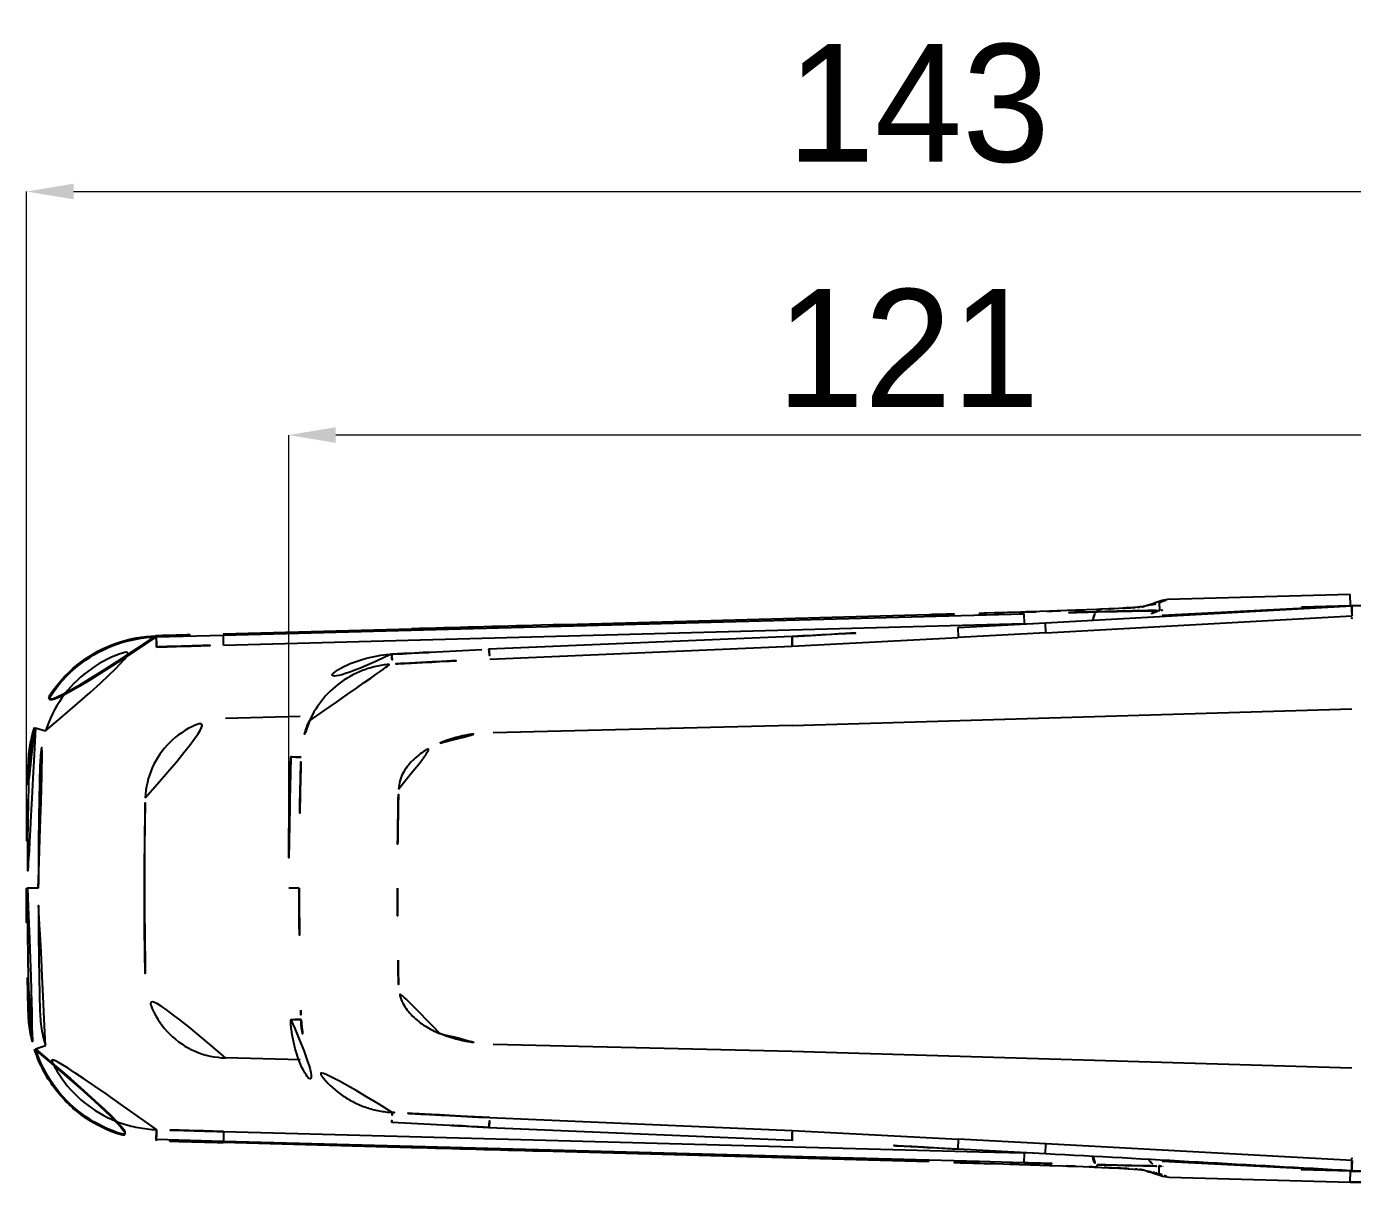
# Model space of a CAD drawing. Extents: x 16296660632 to 16296672714, y -37409619871 to -37409617455.
# Drawn here: x 16296671946.4 to 16296672059.1, y -37409617654.5 to -37409617556.3 of the extents above; entities that cross this region are included whole.
import ezdxf

# ---------------------------------------------------------------- set-up
doc = ezdxf.new("R2010")
doc.units = 0
doc.header["$LTSCALE"] = 10
doc.header["$MEASUREMENT"] = 0
doc.header["$PDMODE"] = 3
doc.header["$PDSIZE"] = -10
doc.layers.get('0').update_dxf_attribs({"linetype": 'CONTINUOUS'})
doc.layers.get('DEFPOINTS').update_dxf_attribs({"linetype": 'CONTINUOUS'})
doc.styles.add('Daelim Dimension', font='')
doc.styles.get('Daelim Dimension').set_extended_font_data('나눔고딕')
doc.dimstyles.new('DEFAULT', dxfattribs={"dimscale": 2, "dimtxt": 2, "dimasz": 2, "dimexe": 0, "dimexo": 2, "dimgap": 1, "dimtad": 1, "dimdec": 1, "dimzin": 9, "dimdsep": 46, "dimtxsty": 'Daelim Dimension', "dimcen": 0.5, "dimclrd": 252, "dimclre": 252, "dimclrt": 3, "dimadec": 1, "dimazin": 0, "dimtfac": 1, "dimtdec": 1, "dimtix": 1, "dimtmove": 0, "dimatfit": 3, "dimfxl": 1, "dimtolj": 1, "dimtzin": 1, "dimlwd": 9, "dimlwe": 9, "dimarcsym": 0})

# ---------------------------------------------------------------- blocks, each defined once
blk = doc.blocks.new('*D0')
at = {"color": 5, "lineweight": 9, "transparency": 16777216}
for p, q in [((16296671946.45, -37409617625.52), (16296671946.45, -37409617570.33)), ((16296671950.45, -37409617570.33), (16296672085.56, -37409617570.33)), ((16296672089.56, -37409617625.52), (16296672089.56, -37409617570.33))]:
    blk.add_line(p, q, dxfattribs=at)
at = {"color": 5, "transparency": 16777216}
for points in [[(16296671950.45, -37409617569.66), (16296671950.45, -37409617570.99), (16296671946.45, -37409617570.33)], [(16296672085.56, -37409617569.66), (16296672085.56, -37409617570.99), (16296672089.56, -37409617570.33)]]:
    blk.add_solid(points, dxfattribs=at)
at = {"layer": 'DEFPOINTS', "color": 0, "transparency": 16777216}
for p in [(16296672089.56, -37409617570.33), (16296671946.45, -37409617629.52), (16296672089.56, -37409617629.52)]:
    blk.add_point(p, dxfattribs=at)
at = {"color": 7, "transparency": 16777216, "insert": (16296672022.22, -37409617562.87), "char_height": 10, "attachment_point": 5, "style": 'Daelim Dimension'}
blk.add_mtext('\\A1;143', dxfattribs=at)
blk = doc.blocks.new('*D2')
at = {"color": 5, "lineweight": 9, "transparency": 16777216}
for p, q in [((16296671968.71983, -37409617625.516159), (16296671968.71983, -37409617591.015747)), ((16296672085.55945, -37409617591.015747), (16296671972.71983, -37409617591.015747)), ((16296672089.55945, -37409617616.644112), (16296672089.55945, -37409617591.015747))]:
    blk.add_line(p, q, dxfattribs=at)
at = {"color": 5, "transparency": 16777216}
for points in [[(16296671972.71983, -37409617590.349083), (16296671972.71983, -37409617591.682411), (16296671968.71983, -37409617591.015747)], [(16296672085.55945, -37409617590.349083), (16296672085.55945, -37409617591.682411), (16296672089.55945, -37409617591.015747)]]:
    blk.add_solid(points, dxfattribs=at)
at = {"layer": 'DEFPOINTS', "color": 0, "transparency": 16777216}
for p in [(16296671968.71983, -37409617591.015747), (16296672089.55945, -37409617620.644112), (16296671968.71983, -37409617629.516159)]:
    blk.add_point(p, dxfattribs=at)
at = {"color": 7, "transparency": 16777216, "insert": (16296672021.319139, -37409617583.62233), "char_height": 10, "attachment_point": 5, "style": 'Daelim Dimension'}
blk.add_mtext('\\A1;121', dxfattribs=at)

msp = doc.modelspace()

# ---------------------------------------------------------------- linework, layer by layer
at = {"color": 7, "linetype": 'Continuous'}
for p, q in [((16296672058.892, -37409617604.565849), (16296672043.373289, -37409617604.974632)), ((16296672058.91691, -37409617605.499474), (16296672058.892321, -37409617604.565842)), ((16296672030.88093, -37409617606.058746), (16296672028.679939, -37409617606.125603)), ((16296672030.761709, -37409617606.062553), (16296672031.170931, -37409617606.049713)), ((16296672033.33551, -37409617605.979134), (16296672030.88093, -37409617606.058746)), ((16296672031.170931, -37409617606.049713), (16296672031.24819, -37409617606.047272)), ((16296672032.99637, -37409617606.963257), (16296672059.03858, -37409617605.521202)), ((16296672033.153971, -37409617605.985359), (16296672033.5627, -37409617605.971573)), ((16296672035.46319, -37409617605.90461), (16296672035.644421, -37409617605.897942)), ((16296672037.79355, -37409617605.811699), (16296672037.354759, -37409617605.831459)), ((16296672037.358471, -37409617605.831268), (16296672037.383579, -37409617605.830452)), ((16296672037.36059, -37409617605.831429), (16296672037.384291, -37409617605.830467)), ((16296672037.384291, -37409617605.830467), (16296672037.389879, -37409617606.033257)), ((16296672040.108829, -37409617605.691467), (16296672038.80501, -37409617605.763344)), ((16296672038.805429, -37409617605.763329), (16296672038.8435, -37409617605.761864)), ((16296672038.843439, -37409617605.761864), (16296672038.806789, -37409617605.763687)), ((16296672041.393641, -37409617605.569962), (16296672041.01755, -37409617605.617653)), ((16296672041.018379, -37409617605.61747), (16296672041.62043, -37409617605.481857)), ((16296672041.997919, -37409617605.434242), (16296672041.393641, -37409617605.570213)), ((16296672042.03244, -37409617605.374702), (16296672041.616449, -37409617605.483101)), ((16296672041.997919, -37409617605.433998), (16296672041.61902, -37409617605.48217)), ((16296672042.400681, -37409617605.251244), (16296672042.03244, -37409617605.374702)), ((16296672042.929279, -37409617605.0662), (16296672042.400681, -37409617605.251244)), ((16296672042.63578, -37409617605.928558), (16296672042.684191, -37409617605.927048)), ((16296672042.636419, -37409617605.949074), (16296672042.63578, -37409617605.928558)), ((16296672042.664129, -37409617605.254593), (16296672042.684191, -37409617605.927048)), ((16296672042.682581, -37409617605.928658), (16296672042.68243, -37409617605.927101)), ((16296672042.682581, -37409617605.927101), (16296672042.723459, -37409617605.926033)), ((16296672059.037371, -37409617605.519447), (16296672042.912371, -37409617606.338631)), ((16296672043.373289, -37409617604.974632), (16296672042.929449, -37409617605.066704)), ((16296672042.940029, -37409617605.920319), (16296672042.94146, -37409617605.898666)), ((16296672054.740589, -37409617605.609482), (16296672058.91691, -37409617605.499474)), ((16296671963.170191, -37409617608.014252), (16296672031.158661, -37409617606.194511)), ((16296671963.19293, -37409617608.861382), (16296672031.182171, -37409617607.033813)), ((16296672025.54977, -37409617607.36747), (16296672032.99637, -37409617606.963272)), ((16296672027.37598, -37409617606.160553), (16296672027.37952, -37409617606.160507)), ((16296672027.38006, -37409617606.160522), (16296672027.38368, -37409617606.295593)), ((16296672028.684151, -37409617606.125557), (16296672027.3801, -37409617606.163849)), ((16296672027.383829, -37409617606.298912), (16296672031.15892, -37409617606.194923)), ((16296672028.684139, -37409617606.125557), (16296672028.680161, -37409617606.125603)), ((16296672031.158661, -37409617606.19455), (16296672031.181959, -37409617607.037727)), ((16296672031.18218, -37409617607.038063), (16296672031.9853, -37409617607.018303)), ((16296672031.18342, -37409617607.03392), (16296672031.18342, -37409617607.061783)), ((16296672033.04319, -37409617607.813362), (16296672032.99637, -37409617606.963257)), ((16296672033.04319, -37409617607.813362), (16296672059.04705, -37409617606.384079)), ((16296671957.46896, -37409617608.06881), (16296671957.471581, -37409617608.166763)), ((16296671957.471581, -37409617608.166763), (16296671963.170191, -37409617608.014252)), ((16296671963.16744, -37409617607.913383), (16296671979.151171, -37409617607.477791)), ((16296671963.192751, -37409617608.857468), (16296671963.170191, -37409617608.014259)), ((16296672011.50104, -37409617608.120117), (16296671985.730761, -37409617609.209251)), ((16296672011.50104, -37409617608.954048), (16296672025.596001, -37409617608.213943)), ((16296672025.54986, -37409617607.369034), (16296672025.596001, -37409617608.213943)), ((16296672033.04319, -37409617607.813377), (16296672025.59601, -37409617608.214233)), ((16296671977.483299, -37409617609.634132), (16296671985.134951, -37409617609.240028)), ((16296671985.810369, -37409617610.040192), (16296672011.500971, -37409617608.95179)), ((16296671969.693689, -37409617614.932747), (16296671963.34318, -37409617615.103447)), ((16296672011.501051, -37409617615.673264), (16296672059.04249, -37409617614.272926)), ((16296671947.213381, -37409617615.877991), (16296671948.06645, -37409617616.150978)), ((16296671986.09428, -37409617616.275673), (16296672011.50104, -37409617615.672394)), ((16296671946.44931, -37409617629.516167), (16296671946.5452, -37409617629.516167)), ((16296671947.452579, -37409617629.516167), (16296671946.5452, -37409617629.516167)), ((16296671969.610451, -37409617629.516167), (16296671968.71983, -37409617629.516159)), ((16296671947.213301, -37409617643.154182), (16296671948.0665, -37409617642.8815)), ((16296671986.094761, -37409617642.756683), (16296672011.50107, -37409617643.359077)), ((16296671969.69372, -37409617644.099586), (16296671963.34318, -37409617643.928886)), ((16296672011.50104, -37409617643.358467), (16296672059.04249, -37409617644.758408)), ((16296671985.139391, -37409617649.792526), (16296671977.483299, -37409617649.398201)), ((16296671985.730761, -37409617649.823082), (16296672011.50104, -37409617650.912209)), ((16296671985.810369, -37409617648.992073), (16296672011.500971, -37409617650.080544)), ((16296671957.471581, -37409617650.865562), (16296671957.46896, -37409617650.963516)), ((16296671963.170191, -37409617651.018066), (16296671957.471581, -37409617650.865562)), ((16296671979.151171, -37409617651.554543), (16296671963.167431, -37409617651.118942)), ((16296672027.383801, -37409617652.736748), (16296671963.170191, -37409617651.018066)), ((16296671963.192789, -37409617650.174171), (16296671963.170219, -37409617651.018066)), ((16296671963.192789, -37409617650.174171), (16296672027.40661, -37409617651.89286)), ((16296672011.50104, -37409617650.078293), (16296672025.596001, -37409617650.818382)), ((16296672025.596001, -37409617650.818382), (16296672025.54986, -37409617651.6633)), ((16296672033.04319, -37409617651.218964), (16296672025.596041, -37409617650.817703)), ((16296672032.996361, -37409617652.069054), (16296672025.54977, -37409617651.664864)), ((16296672027.40663, -37409617651.89193), (16296672031.181999, -37409617651.994293)), ((16296672031.181999, -37409617651.994293), (16296672031.158661, -37409617652.837387)), ((16296672031.98414, -37409617652.01403), (16296672031.182199, -37409617651.994179)), ((16296672031.18342, -37409617651.970543), (16296672031.18342, -37409617651.993736)), ((16296672032.99637, -37409617652.069077), (16296672033.04319, -37409617651.218971)), ((16296672059.04705, -37409617652.648247), (16296672033.04319, -37409617651.218971)), ((16296672027.377489, -37409617652.868492), (16296672027.78694, -37409617652.880463)), ((16296672027.38023, -37409617652.868477), (16296672027.383949, -37409617652.733421)), ((16296672027.38023, -37409617652.868477), (16296672027.81378, -37409617652.881157)), ((16296672031.15867, -37409617652.837387), (16296672027.383949, -37409617652.733421)), ((16296672027.78694, -37409617652.880463), (16296672028.68017, -37409617652.906731)), ((16296672027.81378, -37409617652.881157), (16296672028.684151, -37409617652.906761)), ((16296672028.679951, -37409617652.906731), (16296672030.904579, -37409617652.974312)), ((16296672028.68416, -37409617652.906761), (16296672028.68017, -37409617652.906731)), ((16296672030.791389, -37409617652.970703), (16296672031.17045, -37409617652.982597)), ((16296672031.17045, -37409617652.982597), (16296672031.28039, -37409617652.986076)), ((16296672033.18749, -37409617653.048088), (16296672033.58054, -37409617653.061363)), ((16296672035.474899, -37409617653.128151), (16296672035.66617, -37409617653.135201)), ((16296672037.35568, -37409617653.200912), (16296672037.80662, -37409617653.22123)), ((16296672037.358061, -37409617653.200798), (16296672037.384729, -37409617653.201881)), ((16296672037.384501, -37409617653.20192), (16296672037.35932, -37409617653.201103)), ((16296672037.384359, -37409617653.201874), (16296672037.39068, -37409617652.999092)), ((16296672038.805309, -37409617653.268997), (16296672038.84339, -37409617653.27047)), ((16296672038.80674, -37409617653.268639), (16296672038.843439, -37409617653.270477)), ((16296672042.68243, -37409617653.105217), (16296672042.63574, -37409617653.103767)), ((16296672042.636379, -37409617653.083397), (16296672042.63575, -37409617653.103767)), ((16296672042.65045, -37409617653.770561), (16296672042.6728, -37409617653.104973)), ((16296672042.723949, -37409617653.106323), (16296672042.6728, -37409617653.104973)), ((16296672042.682369, -37409617653.103661), (16296672042.68243, -37409617653.105217)), ((16296672042.912371, -37409617652.693703), (16296672059.037371, -37409617653.512878)), ((16296672042.93951, -37409617653.111992), (16296672042.940889, -37409617653.133583)), ((16296672041.393641, -37409617653.462357), (16296672041.01762, -37409617653.414688)), ((16296672041.62108, -37409617653.550621), (16296672041.01845, -37409617653.414879)), ((16296672041.393641, -37409617653.46212), (16296672041.99831, -37409617653.598228)), ((16296672041.998301, -37409617653.598473), (16296672041.619631, -37409617653.550301)), ((16296672041.96389, -37409617653.637688), (16296672042.104309, -37409617653.679779)), ((16296672042.110371, -37409617653.681679), (16296672042.104309, -37409617653.679779)), ((16296672042.11034, -37409617653.681793), (16296672042.35759, -37409617653.764267)), ((16296672042.645639, -37409617653.770317), (16296672042.110371, -37409617653.681679)), ((16296672042.35759, -37409617653.764267), (16296672042.633539, -37409617653.862061)), ((16296672042.633539, -37409617653.862061), (16296672042.93536, -37409617653.964287)), ((16296672042.93535, -37409617653.96431), (16296672043.49959, -37409617654.06102)), ((16296672043.49959, -37409617654.06102), (16296672058.892, -37409617654.466476)), ((16296672058.91691, -37409617653.53286), (16296672054.74048, -37409617653.422836)), ((16296672058.892321, -37409617654.466476), (16296672058.91691, -37409617653.53286))]:
    msp.add_line(p, q, dxfattribs=at)
for points in [[(16296672037.358471, -37409617605.831268), (16296672035.58667, -37409617605.899902), (16296672033.33551, -37409617605.979134)], [(16296672038.805429, -37409617605.763329), (16296672038.378, -37409617605.784286), (16296672037.79355, -37409617605.811699)], [(16296672041.018379, -37409617605.61747), (16296672040.89229, -37409617605.631981), (16296672040.108829, -37409617605.691467)], [(16296672028.68017, -37409617606.125603), (16296672027.762329, -37409617606.152588), (16296672027.37608, -37409617606.163872)], [(16296672030.904579, -37409617652.974312), (16296672033.356171, -37409617653.053886), (16296672035.60391, -37409617653.133057), (16296672037.35932, -37409617653.201103)], [(16296672037.80662, -37409617653.22123), (16296672038.389721, -37409617653.248596), (16296672038.80533, -37409617653.268997)], [(16296672038.80497, -37409617653.268982), (16296672040.11673, -37409617653.341347), (16296672040.894991, -37409617653.400627), (16296672041.01845, -37409617653.414879)], [(16296672041.61776, -37409617653.549522), (16296672041.79175, -37409617653.591377), (16296672041.96389, -37409617653.637688)]]:
    msp.add_lwpolyline(points, dxfattribs=at)
for centre, radius, start, end in [((16296672061.677111, -37409617704.926918), 100.399701, 89.00809877, 91.58961697), ((16296671999.81546, -37409616620.087936), 986.460134, 271.677076375, 271.797781973), ((16296672074.56785, -37409619159.052147), 1553.46383, 91.371413897, 91.601421038), ((16296672008.17967, -37409616858.475037), 747.927376, 271.944737083, 272.090388734), ((16296672017.803591, -37409617123.403717), 482.823947, 272.11751275, 272.32136828), ((16296672024.64674, -37409617318.759331), 287.353586, 272.54057323, 272.74317349), ((16296672028.745859, -37409617404.340157), 201.674639, 272.74361012, 272.85958925), ((16296672042.970051, -37409617607.097473), 1.199143, 91.36660681, 100.38355132), ((16296672061.677111, -37409617704.926918), 99.465749, 89.00722464, 91.58961697), ((16296671197.86957, -37409602290.026482), 15339.686744, 273.040369178, 273.0929019367), ((16296671192.86957, -37409602290.026482), 15339.686744, 272.931811585, 272.962885546), ((16296671977.88415, -37409617618.625137), 9, 92.93181158, 178.27109435), ((16296672039.103689, -37409617607.338219), 61.666173, 182.34980276, 182.91824469), ((16296671982.351589, -37409617685.958214), 75.635228, 93.29910457, 93.66435409), ((16296671977.962509, -37409617618.649971), 8.201004, 155.73376687, 178.0917796), ((16296672338.71983, -37409617629.516167), 370, 178.27109435, 181.72890565), ((16296672375.804831, -37409617629.496094), 406.194386, 178.54179342, 180.00284136), ((16296672301.310221, -37409617629.523399), 354.860914, 178.77746577, 179.99890717), ((16296672346.86174, -37409617629.65007), 368.907308, 179.03061153, 179.97923623), ((16296672301.267879, -37409617629.509743), 354.818568, 180.00109283, 181.22253423), ((16296672375.804831, -37409617629.536247), 406.194386, 179.99715864, 181.45820658), ((16296672347.929951, -37409617629.377571), 369.975525, 180.02141947, 180.96742166), ((16296671977.88415, -37409617640.407188), 9, 181.72890565, 267.06818842), ((16296671977.962509, -37409617640.382362), 8.201004, 181.9082204, 204.26623313), ((16296672039.101839, -37409617651.694023), 61.664311, 177.08175531, 177.65019724), ((16296671981.665371, -37409617584.352409), 64.336146, 266.30367482, 266.73285381), ((16296671192.86957, -37409632969.005852), 15339.686744, 87.037114454, 87.068188415), ((16296671197.86957, -37409632969.005852), 15339.686744, 86.9070980633, 86.959630822), ((16296671197.86957, -37409632969.005852), 15339.686744, 86.7818948967, 86.8790797879), ((16296671999.510941, -37409618649.109756), 996.630069, 88.201344194, 88.322486681), ((16296672081.525709, -37409615831.805931), 1821.727868, 268.415632658, 268.61153237), ((16296672008.275311, -37409618397.795738), 745.164164, 87.908292768, 88.053952277), ((16296672017.95141, -37409618131.830147), 479.022619, 87.67819495, 87.88073992), ((16296672023.483339, -37409617965.48629), 312.593662, 87.26469634, 87.45111975), ((16296672042.67909, -37409617652.103973), 1.005363, 206.74451288, 215.00913796), ((16296672042.66872, -37409617652.112061), 0.992235, 214.97021115, 268.09506355), ((16296672042.96982, -37409617651.932564), 1.201357, 259.77061328, 268.62027774), ((16296672039.211411, -37409617665.624474), 12.344933, 75.82296167, 76.95281274), ((16296672039.92547, -37409617662.78923), 9.421153, 74.45030203, 75.80986795), ((16296672040.618589, -37409617660.279297), 6.817284, 72.70209325, 74.40718906), ((16296672061.677111, -37409617554.105423), 100.399701, 268.41038303, 270.99190123), ((16296672061.677111, -37409617554.105423), 99.465749, 268.41038303, 270.99277536)]:
    msp.add_arc(centre, radius, start, end, dxfattribs=at)
for points, knots in [([(16296672031.24819, -37409617606.047272), (16296672031.41251, -37409617606.042084), (16296672032.047791, -37409617606.021889), (16296672032.683041, -37409617606.001137), (16296672033.153971, -37409617605.985359)], [0, 0, 0, 0, 0.2586641038, 1, 1, 1, 1]), ([(16296672037.032881, -37409617606.73497), (16296672037.042431, -37409617606.641083), (16296672037.064171, -37409617606.506439), (16296672037.11545, -37409617606.339012), (16296672037.18232, -37409617606.177238), (16296672037.289249, -37409617606.038239), (16296672037.390039, -37409617606.033257)], [0, 0, 0, 0, 0.3438743905, 0.4962272803, 0.6323133067, 1, 1, 1, 1]), ([(16296672037.39024, -37409617606.033249), (16296672038.03673, -37409617606.015343), (16296672038.969669, -37409617605.990936), (16296672040.15513, -37409617605.962433), (16296672040.90634, -37409617605.945961), (16296672041.53681, -37409617605.934227), (16296672042.032949, -37409617605.926514), (16296672042.383659, -37409617605.925438), (16296672042.56889, -37409617605.924713), (16296672042.63578, -37409617605.928558)], [0, 0, 0, 0, 0.3697892115, 0.5336148624, 0.6780108868, 0.7994143186, 0.8941749729, 0.9616935316, 1, 1, 1, 1]), ([(16296672040.626789, -37409617605.657791), (16296672040.383369, -37409617605.675926), (16296672039.789009, -37409617605.71283), (16296672039.19437, -37409617605.744247), (16296672038.843439, -37409617605.761864)], [0, 0, 0, 0, 0.4099254396, 1, 1, 1, 1]), ([(16296672040.983971, -37409617605.627647), (16296672040.958759, -37409617605.630112), (16296672040.8398, -37409617605.641289), (16296672040.72069, -37409617605.650787), (16296672040.626789, -37409617605.657791)], [0, 0, 0, 0, 0.2119831138, 1, 1, 1, 1]), ([(16296672041.393641, -37409617605.570213), (16296672041.371811, -37409617605.575081), (16296672041.23645, -37409617605.60186), (16296672041.098989, -37409617605.616386), (16296672040.983971, -37409617605.627647)], [0, 0, 0, 0, 0.1621892809, 1, 1, 1, 1]), ([(16296672042.635759, -37409617605.928558), (16296672042.46175, -37409617605.934158), (16296672042.10972, -37409617606.041603), (16296672041.863649, -37409617606.314957), (16296672041.78406, -37409617606.470512)], [0, 0, 0, 0, 0.4991072304, 1, 1, 1, 1]), ([(16296672041.997919, -37409617605.434242), (16296672042.06761, -37409617605.419647), (16296672042.292431, -37409617605.370728), (16296672042.514391, -37409617605.307793), (16296672042.664129, -37409617605.254593)], [0, 0, 0, 0, 0.3094166881, 1, 1, 1, 1]), ([(16296672042.66494, -37409617605.254578), (16296672042.66346, -37409617605.252533), (16296672042.663521, -37409617605.244858), (16296672042.674351, -37409617605.237846), (16296672042.68891, -37409617605.230164), (16296672042.718081, -37409617605.219177), (16296672042.75976, -37409617605.206192), (16296672042.82444, -37409617605.186768), (16296672042.896441, -37409617605.159439), (16296672042.94965, -37409617605.13546), (16296672042.974779, -37409617605.124802)], [0, 0, 0, 0, 0.0222141295, 0.0551151443, 0.105115049, 0.1696657438, 0.325945024, 0.4887565771, 0.7608071267, 1, 1, 1, 1]), ([(16296672042.974779, -37409617605.124802), (16296672043.03813, -37409617605.097954), (16296672043.17123, -37409617605.048447), (16296672043.30415, -37409617604.99865), (16296672043.37324, -37409617604.974632)], [0, 0, 0, 0, 0.4846887094, 1, 1, 1, 1]), ([(16296672059.04705, -37409617606.384079), (16296672059.04385, -37409617606.326187), (16296672059.038111, -37409617606.213493), (16296672059.03182, -37409617606.051071), (16296672059.02891, -37409617605.903526), (16296672059.028139, -37409617605.775848), (16296672059.027969, -37409617605.683678), (16296672059.028589, -37409617605.622879), (16296672059.02947, -37409617605.587624), (16296672059.030769, -37409617605.560333), (16296672059.032669, -37409617605.539513), (16296672059.03451, -37409617605.528641), (16296672059.03686, -37409617605.521301), (16296672059.03858, -37409617605.521202)], [0, 0, 0, 0, 0.2011848694, 0.3915309423, 0.5639767621, 0.7132209403, 0.8345972305, 0.8836635073, 0.924411655, 0.9564761422, 0.9797031973, 0.9940541752, 1, 1, 1, 1]), ([(16296672063.50099, -37409617605.485451), (16296672062.309299, -37409617605.474274), (16296672060.227909, -37409617605.464279), (16296672059.038231, -37409617605.514381), (16296672059.0382, -37409617605.514381)], [0, 0, 0, 0, 0.9999716585, 1, 1, 1, 1]), ([(16296672023.11883, -37409617606.279701), (16296672012.12668, -37409617606.579689), (16296671997.470779, -37409617606.978348), (16296671982.814899, -37409617607.377853), (16296671979.151171, -37409617607.477791)], [0, 0, 0, 0, 0.7500169151, 1, 1, 1, 1]), ([(16296672023.11883, -37409617606.279701), (16296672023.47603, -37409617606.269913), (16296672024.896469, -37409617606.230789), (16296672026.31687, -37409617606.190727), (16296672027.38006, -37409617606.160522)], [0, 0, 0, 0, 0.2514788554, 1, 1, 1, 1]), ([(16296671957.468981, -37409617608.06974), (16296671956.326059, -37409617608.101151), (16296671954.032021, -37409617608.520882), (16296671950.95352, -37409617610.164551), (16296671948.51531, -37409617612.66642), (16296671947.473181, -37409617614.75853), (16296671947.124901, -37409617615.851044)], [0, 0, 0, 0, 0.2494559193, 0.4994687093, 0.7498158385, 1, 1, 1, 1]), ([(16296671957.471609, -37409617608.167648), (16296671956.335899, -37409617608.197998), (16296671954.058649, -37409617608.614098), (16296671951.00593, -37409617610.244637), (16296671948.590679, -37409617612.723618), (16296671947.558359, -37409617614.79567), (16296671947.213329, -37409617615.878151)], [0, 0, 0, 0, 0.2500092019, 0.4999953016, 0.7499846961, 1, 1, 1, 1]), ([(16296671957.46896, -37409617608.06881), (16296671957.94335, -37409617608.055717), (16296671959.84284, -37409617608.003807), (16296671961.74234, -37409617607.952187), (16296671963.16744, -37409617607.913383)], [0, 0, 0, 0, 0.2497486247, 1, 1, 1, 1]), ([(16296671957.48839, -37409617609.020233), (16296671957.48691, -37409617608.963081), (16296671957.4841, -37409617608.851913), (16296671957.48023, -37409617608.691757), (16296671957.47691, -37409617608.546356), (16296671957.47427, -37409617608.42041), (16296671957.472521, -37409617608.329391), (16296671957.471621, -37409617608.269127), (16296671957.47106, -37409617608.234169), (16296671957.471081, -37409617608.206673), (16296671957.4704, -37409617608.186302), (16296671957.47167, -37409617608.174316), (16296671957.47061, -37409617608.168053), (16296671957.47147, -37409617608.166733)], [0, 0, 0, 0, 0.2008900981, 0.3908236193, 0.5629088082, 0.7119751814, 0.8335059868, 0.882781888, 0.9238119557, 0.9562197444, 0.979818109, 0.9944569612, 1, 1, 1, 1]), ([(16296672011.50104, -37409617608.954048), (16296672011.5012, -37409617608.896828), (16296672011.50123, -37409617608.785599), (16296672011.500999, -37409617608.625504), (16296672011.500931, -37409617608.480362), (16296672011.500971, -37409617608.37104), (16296672011.50104, -37409617608.294518), (16296672011.50107, -37409617608.246429), (16296672011.50111, -37409617608.205032), (16296672011.50103, -37409617608.170921), (16296672011.50108, -37409617608.143707), (16296672011.50066, -37409617608.12677), (16296672011.500919, -37409617608.115479), (16296672011.50013, -37409617608.112068), (16296672011.501341, -37409617608.105957), (16296672011.50036, -37409617608.106743)], [0, 0, 0, 0, 0.2025818611, 0.3938184506, 0.5668703016, 0.7164395355, 0.7808924723, 0.8378023203, 0.8867436754, 0.9272911818, 0.959061862, 0.9818625237, 0.9898554649, 0.9955536968, 1, 1, 1, 1]), ([(16296671948.0665, -37409617616.150833), (16296671948.38225, -37409617615.154411), (16296671949.33086, -37409617613.247566), (16296671951.54715, -37409617610.961067), (16296671954.35087, -37409617609.450958), (16296671956.44364, -37409617609.056129), (16296671957.48827, -37409617609.020233)], [0, 0, 0, 0, 0.2499668441, 0.4999222798, 0.7500333504, 1, 1, 1, 1]), ([(16296671957.48827, -37409617609.020233), (16296671957.9631, -37409617608.995667), (16296671958.9142, -37409617608.981773), (16296671960.33972, -37409617608.93367), (16296671961.765631, -37409617608.896263), (16296671962.716169, -37409617608.869186), (16296671963.191481, -37409617608.857147)], [0, 0, 0, 0, 0.2500012929, 0.4999991412, 0.7499999579, 1, 1, 1, 1]), ([(16296671985.763241, -37409617609.481987), (16296671985.76346, -37409617609.461159), (16296671985.76359, -37409617609.421799), (16296671985.761499, -37409617609.366341), (16296671985.755159, -37409617609.31842), (16296671985.744431, -37409617609.278969), (16296671985.73378, -37409617609.24865), (16296671985.72757, -37409617609.224953), (16296671985.726219, -37409617609.21154), (16296671985.727539, -37409617609.202797), (16296671985.72954, -37409617609.202133)], [0, 0, 0, 0, 0.2195887203, 0.4149186197, 0.5845296518, 0.7282682123, 0.8436792239, 0.9267908571, 0.9778260613, 1, 1, 1, 1]), ([(16296671970.486059, -37409617615.279541), (16296671970.791599, -37409617614.602386), (16296671971.592649, -37409617613.324966), (16296671972.990299, -37409617612.06324), (16296671974.2768, -37409617611.306778), (16296671975.14057, -37409617610.947891), (16296671975.85544, -37409617610.733124), (16296671976.40169, -37409617610.608223), (16296671976.8631, -37409617610.535797), (16296671977.235649, -37409617610.496063), (16296671977.42317, -37409617610.48365), (16296671977.517481, -37409617610.477638)], [0, 0, 0, 0, 0.2493512413, 0.4987979238, 0.6238694966, 0.7490062331, 0.811634802, 0.8742678713, 0.9369318802, 0.9682779108, 1, 1, 1, 1]), ([(16296671977.483351, -37409617609.633873), (16296671977.48221, -37409617609.633926), (16296671977.48362, -37409617609.641006), (16296671977.481819, -37409617609.648949), (16296671977.482981, -37409617609.66803), (16296671977.483101, -37409617609.692589), (16296671977.48423, -37409617609.725777), (16296671977.486111, -37409617609.78447), (16296671977.488001, -37409617609.832329), (16296671977.48938, -37409617609.866577)], [0, 0, 0, 0, 0.0146627719, 0.0587474811, 0.1339800184, 0.2419299004, 0.3837171137, 0.5583814709, 1, 1, 1, 1]), ([(16296671977.99873, -37409617610.448357), (16296671978.324141, -37409617610.429878), (16296671978.97518, -37409617610.396423), (16296671980.2771, -37409617610.326393), (16296671982.55558, -37409617610.206718), (16296671984.508619, -37409617610.105431), (16296671985.810671, -37409617610.038673)], [0, 0, 0, 0, 0.1249982326, 0.2499998874, 0.5000073624, 1, 1, 1, 1]), ([(16296671985.763241, -37409617609.481987), (16296671985.76689, -37409617609.522003), (16296671985.78323, -37409617609.708008), (16296671985.798241, -37409617609.894127), (16296671985.810369, -37409617610.040192)], [0, 0, 0, 0, 0.2151221528, 1, 1, 1, 1]), ([(16296671947.124901, -37409617615.851044), (16296671947.046961, -37409617616.095497), (16296671946.90798, -37409617616.589958), (16296671946.75065, -37409617617.343933), (16296671946.64966, -37409617618.107536), (16296671946.601709, -37409617618.875832), (16296671946.579069, -37409617619.644951), (16296671946.56179, -37409617620.670647), (16296671946.541059, -37409617621.439697), (16296671946.530069, -37409617621.952492)], [0, 0, 0, 0, 0.1250459527, 0.2500837587, 0.3750600274, 0.5000636871, 0.6250678808, 0.750040348, 1, 1, 1, 1]), ([(16296671947.213329, -37409617615.878151), (16296671947.040039, -37409617616.421806), (16296671946.837709, -37409617617.258583), (16296671946.720209, -37409617618.394623), (16296671946.670931, -37409617619.534813), (16296671946.64719, -37409617620.960808), (16296671946.60504, -37409617622.671547), (16296671946.578381, -37409617624.382591), (16296671946.55962, -37409617626.093727), (16296671946.54793, -37409617627.804916), (16296671946.545191, -37409617628.945763), (16296671946.5452, -37409617629.516167)], [0, 0, 0, 0, 0.1250317177, 0.1875258734, 0.2500555762, 0.3750461211, 0.5000373123, 0.6250281022, 0.7500183095, 0.8750093219, 1, 1, 1, 1]), ([(16296671956.54085, -37409617621.833092), (16296671956.574221, -37409617620.961433), (16296671956.977871, -37409617619.213829), (16296671958.497641, -37409617617.009956), (16296671960.718969, -37409617615.515129), (16296671962.471319, -37409617615.132912), (16296671963.34334, -37409617615.109177)], [0, 0, 0, 0, 0.249993849, 0.4999897547, 0.7499955398, 1, 1, 1, 1]), ([(16296671947.452579, -37409617629.516167), (16296671947.45273, -37409617628.957314), (16296671947.45512, -37409617627.839577), (16296671947.46492, -37409617626.16304), (16296671947.48147, -37409617624.486526), (16296671947.50437, -37409617622.810173), (16296671947.54105, -37409617621.133713), (16296671947.56848, -37409617619.458504), (16296671947.6378, -37409617617.778893), (16296671947.89949, -37409617616.684303), (16296671948.0665, -37409617616.150833)], [0, 0, 0, 0, 0.1249981643, 0.249996791, 0.3749950525, 0.499992146, 0.6249914679, 0.7499884389, 0.8749702302, 1, 1, 1, 1]), ([(16296671981.55698, -37409617617.177589), (16296671982.270519, -37409617616.877159), (16296671983.77112, -37409617616.444412), (16296671985.319811, -37409617616.289597), (16296671986.094259, -37409617616.275673)], [0, 0, 0, 0, 0.499878983, 1, 1, 1, 1]), ([(16296671969.76605, -37409617618.376877), (16296671969.710461, -37409617618.375221), (16296671969.59956, -37409617618.371964), (16296671969.436541, -37409617618.367241), (16296671969.28319, -37409617618.362923), (16296671969.16544, -37409617618.359718), (16296671969.08259, -37409617618.357552), (16296671969.031, -37409617618.356239), (16296671968.987261, -37409617618.355186), (16296671968.95166, -37409617618.354362), (16296671968.92454, -37409617618.353882), (16296671968.90687, -37409617618.353447), (16296671968.89715, -37409617618.353554), (16296671968.892191, -37409617618.353241), (16296671968.890141, -37409617618.353798), (16296671968.88826, -37409617618.353317), (16296671968.88825, -37409617618.353622)], [0, 0, 0, 0, 0.1900040905, 0.3790315053, 0.5571878048, 0.7140950936, 0.7814372569, 0.840356468, 0.8903666744, 0.9309818554, 0.9618755837, 0.9833600045, 0.9907213321, 0.9959076616, 0.9989788315, 1, 1, 1, 1]), ([(16296671978.054899, -37409617621.082649), (16296671978.065149, -37409617620.853081), (16296671978.14229, -37409617620.395157), (16296671978.401011, -37409617619.751244), (16296671978.774891, -37409617619.16732), (16296671979.387409, -37409617618.477371), (16296671980.309311, -37409617617.773666), (16296671981.13295, -37409617617.355888), (16296671981.55699, -37409617617.177589)], [0, 0, 0, 0, 0.124939452, 0.2498405035, 0.3749526289, 0.5000093867, 0.7498952499, 1, 1, 1, 1]), ([(16296671969.742689, -37409617619.159622), (16296671969.744341, -37409617619.09481), (16296671969.75091, -37409617618.833862), (16296671969.759451, -37409617618.572983), (16296671969.76605, -37409617618.376877)], [0, 0, 0, 0, 0.2483735474, 1, 1, 1, 1]), ([(16296671978.00738, -37409617623.408867), (16296671978.01053, -37409617623.214996), (16296671978.01619, -37409617622.827293), (16296671978.027821, -37409617622.342758), (16296671978.037041, -37409617621.955048), (16296671978.04056, -37409617621.567268), (16296671978.04001, -37409617621.275993), (16296671978.053301, -37409617621.082527)], [0, 0, 0, 0, 0.2499932277, 0.4999248172, 0.6249078678, 0.7499857151, 1, 1, 1, 1]), ([(16296671956.459459, -37409617629.516167), (16296671956.459459, -37409617628.87587), (16296671956.462999, -37409617627.595268), (16296671956.475771, -37409617625.99456), (16296671956.490431, -37409617624.714012), (16296671956.50404, -37409617623.753639), (16296671956.5172, -37409617622.953362), (16296671956.531561, -37409617622.313248), (16296671956.53511, -37409617621.993073), (16296671956.541229, -37409617621.833107)], [0, 0, 0, 0, 0.249996073, 0.4999960859, 0.6250002592, 0.7500051685, 0.8750029137, 0.9374985387, 1, 1, 1, 1]), ([(16296671946.5452, -37409617629.516167), (16296671946.545191, -37409617630.086594), (16296671946.547951, -37409617631.227417), (16296671946.559549, -37409617632.938629), (16296671946.578569, -37409617634.649788), (16296671946.60498, -37409617636.360779), (16296671946.64679, -37409617638.071777), (16296671946.67514, -37409617639.781868), (16296671946.769159, -37409617641.494873), (16296671947.04007, -37409617642.610603), (16296671947.213329, -37409617643.154167)], [0, 0, 0, 0, 0.124998382, 0.249997277, 0.3749956001, 0.4999932509, 0.6249910731, 0.7499925944, 0.874978845, 1, 1, 1, 1]), ([(16296671956.459459, -37409617629.516167), (16296671956.459459, -37409617630.156479), (16296671956.462799, -37409617631.437088), (16296671956.47547, -37409617633.037804), (16296671956.490471, -37409617634.318314), (16296671956.504721, -37409617635.278664), (16296671956.51713, -37409617636.078941), (16296671956.531719, -37409617636.719063), (16296671956.534861, -37409617637.039253), (16296671956.541229, -37409617637.199211)], [0, 0, 0, 0, 0.2500035355, 0.5000009055, 0.6249992199, 0.7499999766, 0.8750023979, 0.9374935646, 1, 1, 1, 1]), ([(16296671948.0665, -37409617642.8815), (16296671947.898809, -37409617642.348343), (16296671947.63888, -37409617641.253403), (16296671947.566219, -37409617639.574127), (16296671947.54213, -37409617637.89875), (16296671947.504049, -37409617636.222313), (16296671947.481461, -37409617634.545914), (16296671947.46497, -37409617632.869362), (16296671947.45505, -37409617631.19278), (16296671947.4527, -37409617630.075043), (16296671947.452579, -37409617629.516167)], [0, 0, 0, 0, 0.1250105516, 0.2500035938, 0.374996636, 0.4999988526, 0.6249988548, 0.749998896, 0.87499962, 1, 1, 1, 1]), ([(16296671978.00701, -37409617635.623482), (16296671978.010281, -37409617635.817352), (16296671978.01693, -37409617636.205093), (16296671978.02865, -37409617636.786667), (16296671978.03973, -37409617637.271301), (16296671978.047331, -37409617637.658981), (16296671978.050461, -37409617637.852859), (16296671978.054779, -37409617637.949699)], [0, 0, 0, 0, 0.2500054003, 0.5000111679, 0.7500331241, 0.8750182108, 1, 1, 1, 1]), ([(16296671946.530069, -37409617637.079971), (16296671946.541059, -37409617637.592812), (16296671946.560419, -37409617638.361977), (16296671946.580641, -37409617639.387787), (16296671946.60322, -37409617640.157013), (16296671946.6495, -37409617640.92556), (16296671946.750561, -37409617641.689377), (16296671946.90836, -37409617642.44352), (16296671947.04755, -37409617642.93811), (16296671947.12549, -37409617643.18264)], [0, 0, 0, 0, 0.2499367339, 0.374896886, 0.4999114162, 0.6248947662, 0.7498736763, 0.8749471687, 1, 1, 1, 1]), ([(16296671963.34334, -37409617643.923149), (16296671962.471319, -37409617643.899406), (16296671960.718969, -37409617643.517197), (16296671958.497641, -37409617642.022377), (16296671956.977871, -37409617639.818497), (16296671956.574221, -37409617638.0709), (16296671956.54085, -37409617637.199226)], [0, 0, 0, 0, 0.2500044624, 0.500010248, 0.7500061528, 1, 1, 1, 1]), ([(16296671981.55699, -37409617641.854736), (16296671981.13295, -37409617641.676453), (16296671980.309311, -37409617641.258667), (16296671979.387409, -37409617640.554962), (16296671978.774891, -37409617639.865013), (16296671978.401011, -37409617639.281097), (16296671978.14229, -37409617638.637177), (16296671978.065149, -37409617638.179237), (16296671978.054899, -37409617637.949677)], [0, 0, 0, 0, 0.2501047501, 0.4999906133, 0.6250473711, 0.7501594965, 0.875060548, 1, 1, 1, 1]), ([(16296671969.76605, -37409617640.655449), (16296671969.710449, -37409617640.657097), (16296671969.59955, -37409617640.660378), (16296671969.436529, -37409617640.665092), (16296671969.28319, -37409617640.669403), (16296671969.16544, -37409617640.672623), (16296671969.08259, -37409617640.674782), (16296671969.031, -37409617640.676086), (16296671968.987261, -37409617640.677132), (16296671968.95166, -37409617640.677971), (16296671968.92454, -37409617640.678436), (16296671968.90687, -37409617640.678879), (16296671968.89715, -37409617640.678787), (16296671968.892191, -37409617640.679077), (16296671968.89015, -37409617640.678543), (16296671968.88826, -37409617640.679008), (16296671968.88825, -37409617640.678703)], [0, 0, 0, 0, 0.1900057849, 0.3790342914, 0.557191571, 0.7140989571, 0.781440889, 0.8403599367, 0.8903698879, 0.9309845627, 0.9618776257, 0.9833613967, 0.990722394, 0.9959083837, 0.9989791999, 1, 1, 1, 1]), ([(16296671969.742689, -37409617639.872673), (16296671969.744341, -37409617639.937492), (16296671969.75091, -37409617640.198448), (16296671969.759451, -37409617640.459358), (16296671969.76605, -37409617640.655449)], [0, 0, 0, 0, 0.2483735272, 1, 1, 1, 1]), ([(16296671981.55699, -37409617641.854752), (16296671982.27072, -37409617642.154846), (16296671983.77121, -37409617642.588127), (16296671985.32007, -37409617642.742752), (16296671986.09458, -37409617642.756668)], [0, 0, 0, 0, 0.4998789677, 1, 1, 1, 1]), ([(16296671947.12549, -37409617643.18264), (16296671947.300051, -37409617643.730347), (16296671947.73432, -37409617644.800797), (16296671948.62475, -37409617646.285606), (16296671949.733601, -37409617647.616287), (16296671951.462179, -37409617649.138313), (16296671954.030781, -37409617650.51149), (16296671956.32489, -37409617650.931198), (16296671957.46903, -37409617650.962593)], [0, 0, 0, 0, 0.125246045, 0.2505091793, 0.3758040171, 0.5010668476, 0.7506234124, 1, 1, 1, 1]), ([(16296671947.213329, -37409617643.154167), (16296671947.558359, -37409617644.236656), (16296671948.590691, -37409617646.308701), (16296671951.00593, -37409617648.787682), (16296671954.058649, -37409617650.418221), (16296671956.335899, -37409617650.83432), (16296671957.471609, -37409617650.86467)], [0, 0, 0, 0, 0.250015254, 0.5000046315, 0.7499907442, 1, 1, 1, 1]), ([(16296671957.48827, -37409617650.012093), (16296671956.964399, -37409617649.993637), (16296671955.917471, -37409617649.877609), (16296671953.889601, -37409617649.330948), (16296671951.54718, -37409617648.072853), (16296671949.698021, -37409617646.161713), (16296671948.62064, -37409617644.358391), (16296671948.22583, -37409617643.381187), (16296671948.0665, -37409617642.8815)], [0, 0, 0, 0, 0.1251745997, 0.2503411508, 0.4999703003, 0.749531672, 0.8747582189, 1, 1, 1, 1]), ([(16296671977.517481, -37409617648.554688), (16296671977.42317, -37409617648.548683), (16296671977.235649, -37409617648.536263), (16296671976.8631, -37409617648.496529), (16296671976.40169, -37409617648.42411), (16296671975.85544, -37409617648.299202), (16296671975.14057, -37409617648.084427), (16296671974.2768, -37409617647.725563), (16296671972.990299, -37409617646.969093), (16296671971.592649, -37409617645.707367), (16296671970.791599, -37409617644.429939), (16296671970.486059, -37409617643.752777)], [0, 0, 0, 0, 0.0317220892, 0.0630681198, 0.1257321287, 0.188365198, 0.2509937669, 0.3761305034, 0.5012020762, 0.7506487587, 1, 1, 1, 1]), ([(16296671985.810671, -37409617648.993652), (16296671984.508619, -37409617648.926903), (16296671982.55558, -37409617648.825607), (16296671980.2771, -37409617648.705933), (16296671978.97518, -37409617648.63591), (16296671978.324141, -37409617648.602448), (16296671977.99873, -37409617648.583961)], [0, 0, 0, 0, 0.4999926376, 0.7500001126, 0.8750017674, 1, 1, 1, 1]), ([(16296671977.483351, -37409617649.398453), (16296671977.48221, -37409617649.398376), (16296671977.48362, -37409617649.391342), (16296671977.481819, -37409617649.383339), (16296671977.482981, -37409617649.364281), (16296671977.483101, -37409617649.339699), (16296671977.48423, -37409617649.306519), (16296671977.486111, -37409617649.247849), (16296671977.488001, -37409617649.199997), (16296671977.48937, -37409617649.165749)], [0, 0, 0, 0, 0.014719282, 0.0588480944, 0.1341096084, 0.2420717854, 0.3838521316, 0.558489577, 1, 1, 1, 1]), ([(16296671985.763241, -37409617649.550362), (16296671985.763491, -37409617649.57119), (16296671985.76366, -37409617649.61055), (16296671985.76157, -37409617649.666023), (16296671985.755159, -37409617649.713943), (16296671985.744381, -37409617649.75338), (16296671985.733749, -37409617649.783691), (16296671985.727579, -37409617649.807411), (16296671985.72629, -37409617649.820808), (16296671985.727551, -37409617649.829552), (16296671985.72954, -37409617649.830231)], [0, 0, 0, 0, 0.2196084679, 0.414949132, 0.5845816658, 0.7283519716, 0.8437579032, 0.9268471934, 0.9778901294, 1, 1, 1, 1]), ([(16296671985.763241, -37409617649.550362), (16296671985.76689, -37409617649.510353), (16296671985.78323, -37409617649.324303), (16296671985.798241, -37409617649.138153), (16296671985.810369, -37409617648.992073)], [0, 0, 0, 0, 0.2151268346, 1, 1, 1, 1]), ([(16296671957.488291, -37409617650.012093), (16296671957.486811, -37409617650.069199), (16296671957.484011, -37409617650.180283), (16296671957.48016, -37409617650.340271), (16296671957.47687, -37409617650.485519), (16296671957.474251, -37409617650.61132), (16296671957.47253, -37409617650.702232), (16296671957.471649, -37409617650.762413), (16296671957.471109, -37409617650.797333), (16296671957.47114, -37409617650.824783), (16296671957.47047, -37409617650.845139), (16296671957.471781, -37409617650.857063), (16296671957.470711, -37409617650.863373), (16296671957.47159, -37409617650.86467)], [0, 0, 0, 0, 0.2009425607, 0.3909012838, 0.5629902339, 0.7120456376, 0.8335578575, 0.8828232598, 0.9238428915, 0.9562408213, 0.9798302573, 0.9944616021, 1, 1, 1, 1]), ([(16296671963.167431, -37409617651.118942), (16296671961.74234, -37409617651.080132), (16296671959.84284, -37409617651.028519), (16296671957.94335, -37409617650.976608), (16296671957.46896, -37409617650.963516)], [0, 0, 0, 0, 0.7502519622, 1, 1, 1, 1]), ([(16296671963.19278, -37409617650.175217), (16296671962.71735, -37409617650.163353), (16296671961.766541, -37409617650.138481), (16296671960.578171, -37409617650.102287), (16296671959.62742, -37409617650.074249), (16296671958.67655, -37409617650.052757), (16296671957.963181, -37409617650.037064), (16296671957.48827, -37409617650.012093)], [0, 0, 0, 0, 0.2500006469, 0.4999959916, 0.6249955676, 0.7500057478, 1, 1, 1, 1]), ([(16296672011.50034, -37409617650.925583), (16296672011.500681, -37409617650.925491), (16296672011.5002, -37409617650.923576), (16296672011.500851, -37409617650.921127), (16296672011.50066, -37409617650.915894), (16296672011.500999, -37409617650.90564), (16296672011.500971, -37409617650.88768), (16296672011.50107, -37409617650.860733), (16296672011.501011, -37409617650.82637), (16296672011.500971, -37409617650.784981), (16296672011.500959, -37409617650.736839), (16296672011.500999, -37409617650.660339), (16296672011.50104, -37409617650.551163), (16296672011.50099, -37409617650.406319), (16296672011.501101, -37409617650.246498), (16296672011.50112, -37409617650.135452), (16296672011.50104, -37409617650.078293)], [0, 0, 0, 0, 0.0012210075, 0.0047502092, 0.0105786537, 0.0186924064, 0.0417176213, 0.0736858565, 0.1143210214, 0.1632966955, 0.2202698887, 0.2847635397, 0.4341391397, 0.6068193722, 0.7976015013, 1, 1, 1, 1]), ([(16296672023.11883, -37409617652.752632), (16296672012.12668, -37409617652.452637), (16296671997.470779, -37409617652.053978), (16296671982.814899, -37409617651.654472), (16296671979.151171, -37409617651.554543)], [0, 0, 0, 0, 0.7500169149, 1, 1, 1, 1]), ([(16296672027.38019, -37409617652.871811), (16296672027.027069, -37409617652.861778), (16296672025.60663, -37409617652.821564), (16296672024.186159, -37409617652.781891), (16296672023.11883, -37409617652.752632)], [0, 0, 0, 0, 0.2486026464, 1, 1, 1, 1]), ([(16296672031.28039, -37409617652.986076), (16296672031.44487, -37409617652.99128), (16296672032.08058, -37409617653.011513), (16296672032.71628, -37409617653.032288), (16296672033.18749, -37409617653.048088)], [0, 0, 0, 0, 0.2587271774, 1, 1, 1, 1]), ([(16296672037.03294, -37409617652.294998), (16296672037.04265, -37409617652.389183), (16296672037.064581, -37409617652.524239), (16296672037.116051, -37409617652.692238), (16296672037.182989, -37409617652.854317), (16296672037.28964, -37409617652.994102), (16296672037.390551, -37409617652.999107)], [0, 0, 0, 0, 0.3441227154, 0.4966205029, 0.6328209495, 1, 1, 1, 1]), ([(16296672037.39068, -37409617652.999092), (16296672038.037121, -37409617653.016998), (16296672039.22242, -37409617653.047928), (16296672040.61994, -37409617653.080963), (16296672041.536961, -37409617653.098167), (16296672042.03274, -37409617653.105637), (16296672042.38356, -37409617653.107292), (16296672042.56855, -37409617653.107071), (16296672042.63574, -37409617653.103767)], [0, 0, 0, 0, 0.3697920673, 0.6780203534, 0.7993551877, 0.8942707514, 0.961531375, 1, 1, 1, 1]), ([(16296672038.40011, -37409617653.248741), (16296672038.435129, -37409617653.25042), (16296672038.570681, -37409617653.256958), (16296672038.706221, -37409617653.263618), (16296672038.80674, -37409617653.268639)], [0, 0, 0, 0, 0.2583858445, 1, 1, 1, 1]), ([(16296672038.843439, -37409617653.270477), (16296672039.19416, -37409617653.288078), (16296672039.78853, -37409617653.319481), (16296672040.38262, -37409617653.356354), (16296672040.625971, -37409617653.374481)], [0, 0, 0, 0, 0.5899928709, 1, 1, 1, 1]), ([(16296672040.625971, -37409617653.374481), (16296672040.6656, -37409617653.377434), (16296672040.79912, -37409617653.387718), (16296672040.93255, -37409617653.3993), (16296672041.026239, -37409617653.40892)], [0, 0, 0, 0, 0.2966924826, 1, 1, 1, 1]), ([(16296672059.04705, -37409617652.648247), (16296672059.04385, -37409617652.706146), (16296672059.038111, -37409617652.81884), (16296672059.03182, -37409617652.981247), (16296672059.02891, -37409617653.128807), (16296672059.028139, -37409617653.256477), (16296672059.027969, -37409617653.348648), (16296672059.028589, -37409617653.409447), (16296672059.02947, -37409617653.444702), (16296672059.030769, -37409617653.471992), (16296672059.032669, -37409617653.492821), (16296672059.03451, -37409617653.503677), (16296672059.03686, -37409617653.511017), (16296672059.03858, -37409617653.511124)], [0, 0, 0, 0, 0.2011852262, 0.3915312142, 0.5639755621, 0.7132179902, 0.8345944739, 0.8836613027, 0.9244096955, 0.9564746004, 0.9797025857, 0.9940543939, 1, 1, 1, 1]), ([(16296672041.026239, -37409617653.40892), (16296672041.04623, -37409617653.410973), (16296672041.11471, -37409617653.418259), (16296672041.183081, -37409617653.426567), (16296672041.231359, -37409617653.433449)], [0, 0, 0, 0, 0.2918552261, 1, 1, 1, 1]), ([(16296672041.231359, -37409617653.433449), (16296672041.24785, -37409617653.435791), (16296672041.302191, -37409617653.443932), (16296672041.356291, -37409617653.453773), (16296672041.393641, -37409617653.46212)], [0, 0, 0, 0, 0.3032726968, 1, 1, 1, 1]), ([(16296672042.65045, -37409617653.770561), (16296672042.68989, -37409617653.783119), (16296672042.83972, -37409617653.831131), (16296672042.9881, -37409617653.883537), (16296672043.097309, -37409617653.922409)], [0, 0, 0, 0, 0.2631312383, 1, 1, 1, 1]), ([(16296672043.097309, -37409617653.922409), (16296672043.12973, -37409617653.933952), (16296672043.263269, -37409617653.981613), (16296672043.39744, -37409617654.02758), (16296672043.4995, -37409617654.06102)], [0, 0, 0, 0, 0.2426311696, 1, 1, 1, 1])]:
    msp.add_open_spline(points, degree=3, knots=knots, dxfattribs=at)
for points in [[(16296672058.956079, -37409617605.501556), (16296672058.94322, -37409617605.499901), (16296672058.93021, -37409617605.499313), (16296672058.91725, -37409617605.499458)], [(16296672058.99926, -37409617605.512306), (16296672058.985491, -37409617605.506767), (16296672058.970791, -37409617605.503464), (16296672058.956079, -37409617605.501556)], [(16296672059.038561, -37409617606.634132), (16296672059.04491, -37409617606.550972), (16296672059.0467, -37409617606.467484), (16296672059.04705, -37409617606.384087)], [(16296672059.038561, -37409617652.398201), (16296672059.04491, -37409617652.481354), (16296672059.0467, -37409617652.56485), (16296672059.04705, -37409617652.648247)], [(16296672058.956011, -37409617653.530777), (16296672058.943171, -37409617653.532433), (16296672058.93018, -37409617653.53302), (16296672058.91725, -37409617653.532867)], [(16296672058.999121, -37409617653.520073), (16296672058.98538, -37409617653.525581), (16296672058.97069, -37409617653.528877), (16296672058.956011, -37409617653.530777)]]:
    msp.add_open_spline(points, degree=3, dxfattribs=at)

# ---------------------------------------------------------------- dimensions: what is measured, and where the dimension line sits
for base, p1, p2, picture, middle in [((16296672089.55945, -37409617570.325508), (16296671946.449301, -37409617629.516632), (16296672089.55945, -37409617629.516167), '*D0', (16296672022.21909, -37409617570.325508)), ((16296671968.71983, -37409617591.015747), (16296672089.55945, -37409617620.644112), (16296671968.71983, -37409617629.516159), '*D2', (16296672021.319139, -37409617591.015747))]:
    dim = msp.add_linear_dim(base=base, p1=p1, p2=p2, dimstyle='DEFAULT', override={"dimtxt": 5, "dimdec": 0, "dimclrd": 5, "dimclre": 5, "dimclrt": 7})
    dim.commit()
    dim.dimension.update_dxf_attribs({"geometry": picture, "text_midpoint": middle, "dimtype": 160})

doc.saveas('drawing.dxf')
